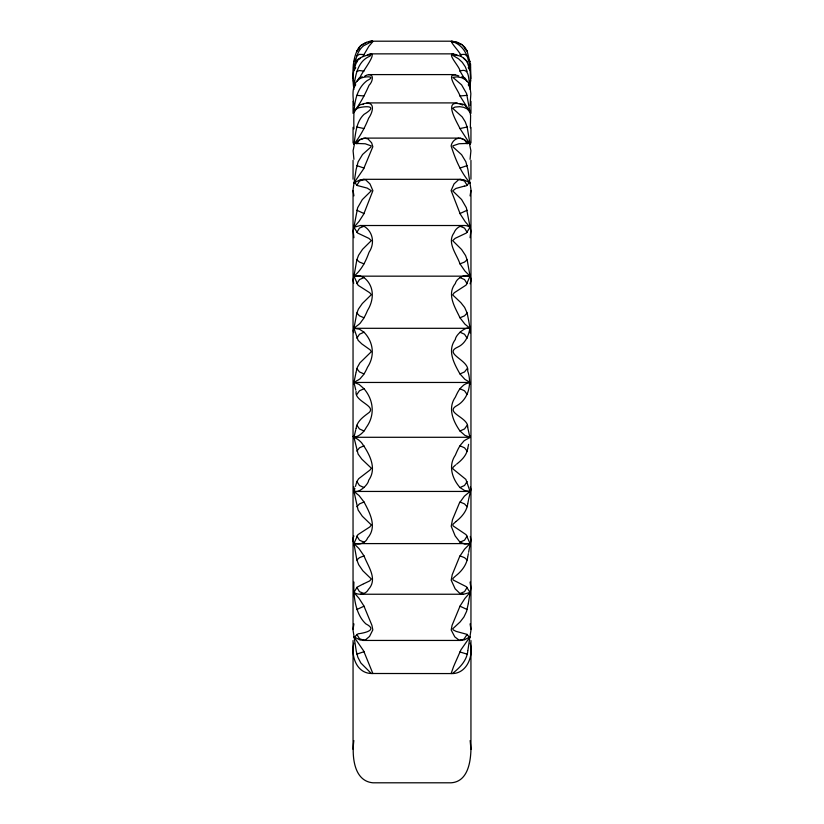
<?xml version="1.0" encoding="UTF-8"?>
<svg xmlns="http://www.w3.org/2000/svg" width="824" height="824" viewBox="0 0 824 824"><rect width="100%" height="100%" fill="white"/><g stroke="black" fill="none" stroke-linecap="round" stroke-linejoin="round"><path stroke-width="1.24" d="M470.164 643.204C473.852 656.203 466.642 674.3 451.119 673.569L371.336 673.496L360.861 663.011L357.853 657.243L356.308 651.372L353.043 630.206L353.043 189.551L356.081 169.61L358.141 161.782L362.57 154.479L370.8 147.115L371.222 145.92L365.228 143.778L354.598 143.376L353.084 150.792L353.929 159.31M470.071 159.31L470.916 150.792L469.392 143.376L459.05 143.737L452.819 145.858L453.076 146.991L461.584 154.685L465.859 161.772L467.908 169.548L470.957 189.551L470.957 630.206L467.908 650.198M451.119 673.569L453.478 666.874M461.1 56.444C461.934 53.241 443.982 36.524 455.157 42.467M470.947 640.557L470.947 749.356C470.617 762.664 467.527 781.739 451.119 782.8L372.891 782.8C353.063 780.987 351.972 754.506 353.846 740.56M353.053 629.258L353.929 623.881M470.947 190.488L470.071 195.865M470.834 79.022L470.504 67.949L469.309 65.673M354.691 65.673L353.496 67.949L353.166 79.022M470.731 80.206L469.989 84.769M470.535 78.713L470.463 64.396L467.136 51.067L464.963 47.473L461.934 44.599L457.444 42.323L452.819 41.581L454.096 41.602M372.881 41.581L368.792 46.391L362.879 56.475M353.929 128.915C353.63 113.228 352.744 91.186 367.216 80.536C378.02 75.427 361.973 76.21 359.316 79.155C350.931 84.718 352.981 96.985 353.929 105.441M358.007 140.904L353.939 144.179C355.7 133.921 355.886 122.096 363.992 114.392C380.667 104.339 361.993 106.255 356.287 108.614M451.119 41.53L453.663 41.571M355.618 85.047L353.939 87.056C355.329 75.478 357.544 61.223 369.852 56.197C374.889 52.252 354.907 57.762 356.699 62.191C352.301 70.411 352.569 80.515 353.929 89.456M355.618 67.908L353.939 70.112C355.432 61.543 356.256 51.49 363.703 45.691C381.522 37.142 362.097 42.374 359.037 47.473M353.929 237.703L353.146 231.091L357.637 207.751L362.303 199.614L371.336 190.735L367.216 188.109L357.204 185.482L355.268 183.268L353.939 182.949L363.59 168.92L372.839 146.734L371.634 142.83L367.937 138.885L364.579 138.123L359.964 139.699M470.071 582.053L470.916 587.893L468.609 601.644M358.883 47.668C352.94 56.65 352.796 68.392 353.465 78.713M468.526 602.128L468.269 603.59M468.609 552.286L470.916 540.256L470.329 536.476M468.176 604.074L466.58 611.377L463.922 617.011L460.194 621.852L452.695 628.846L453.375 630L456.197 631.411L466.961 634.346L468.815 636.54L470.061 636.798L460.956 649.806L454.498 664.432M470.329 127.792L470.617 115.638L466.58 93.534L461.584 84.862L452.901 77.394L457.032 76.848L461.605 77.672L465.272 79.578L468.444 82.822L470.061 87.056L470.854 93.751L470.071 105.441M468.351 553.687L467.867 556.303M467.816 650.692C467.043 660.415 459.771 667.801 452.706 673.311M467.733 557.024C466.745 564.677 461.78 571.135 455.857 575.78M468.609 499.416L470.916 489.415L470.329 487.108M467.816 503.443L468.444 500.292M470.071 81.37L470.329 80.062M469.979 437.678L467.733 427.656M467.733 503.907C466.765 511.23 461.636 517.101 456.022 521.499M470.071 89.456C471.143 73.305 471.627 48.142 452.685 41.674M356.081 372.191L357.317 367.391L359.903 362.879L371.315 351.714L370.192 349.881L361.777 343.886L358.1 340.302L353.939 328.302L356.864 313.007L358.419 309.103L362.303 303.541L371.336 294.662L369.677 292.705L358.1 285.289L353.939 276.164L356.864 259.776L358.574 255.255L362.57 249.291L371.336 240.618L368.967 238.414L357.616 233.027L353.939 227.311L359.048 221.378L363.734 214.106L372.891 190.674L369.986 183.948L365.691 179.869L360.397 179.653L353.939 182.949M467.774 448.256L468.609 444.342M467.733 448.472C466.796 455.167 461.708 460.194 456.609 464.149M355.947 372.829L353.939 382.46L355.803 390.133M353.836 643.204C350.808 655.533 356.236 673.146 371.336 673.496M356.123 428.284C357.091 420.879 363.868 416.481 369.317 412.34C375.929 405.655 354.062 401.206 356.123 391.462M356.03 428.676L355.896 429.242M355.669 430.169L354.021 436.978M467.682 427.46C469.062 417.346 443.209 412.639 457.444 405.315C468.918 398.456 472.039 382.995 467.682 371.058C469.886 360.294 442.972 353.918 457.444 347.264C465.375 343.752 468.702 335.78 469.979 327.849M356.864 185.318L359.47 181.084L364.012 179.375M467.136 634.429L464.015 639.053L461.739 640.124L459.123 640.186L454.776 636.859L451.212 630.03L452.067 625.334L460.122 605.918L464.891 598.471L470.061 592.446L466.353 586.709L453.076 579.962L452.819 578.592L455.178 576.337M356.864 143.829L359.47 139.72L364.012 138.205M356.864 232.337L359.47 228.094L364.012 226.219C373.19 231.822 374.93 243.564 369.09 252.196M467.136 587.409L464.53 591.663L459.988 593.527L455.147 588.82L451.212 580.23L452.211 574.73L459.699 556.437L464.54 549.196L470.061 543.593L466.116 534.683L452.912 525.774L452.994 524.239L455.857 521.644M356.864 283.724L359.47 279.573L364.012 277.585C374.642 286.165 374.168 299.781 367.535 310.432C365.877 314.304 364.156 318.239 361.406 321.473C359.449 325.727 351.343 327.313 353.671 332.639M467.136 536.022L464.53 540.184L459.988 542.161L455.147 535.909L451.212 526.248L452.489 519.625L459.411 503.021L464.396 496.161L470.061 491.444L465.859 479.393L452.839 468.815L452.994 467.332L455.682 464.88M356.864 108.892L359.47 104.998L364.012 103.721M355.494 486.366L356.864 481.525L358.728 478.682L370.028 470.02L371.336 468.197L361.777 459.112L358.1 454.055L353.939 437.287L353.043 436.493L353.929 435.731M354.876 488.467L353.939 491.444L358.1 510.005L362.292 516.205L371.315 524.929L369.852 526.917L357.884 534.683L353.939 543.593L356.864 559.98L358.667 564.677L362.838 570.764L371.315 578.984L369.677 580.92L363.405 583.938M356.864 338.221L359.47 334.256L364.012 332.206C373.509 342.053 375.044 355.906 367.535 367.195C365.897 370.81 364.136 374.498 361.262 377.32C360.088 380.41 352.126 381.574 353.929 384.025M467.136 481.535L464.53 485.491L459.988 487.54C452.088 478.538 448.091 465.766 455.342 455.178C457.269 450.687 459.184 445.99 462.686 442.478C463.871 439.367 471.864 438.183 470.071 435.731M356.864 81.37L358.986 78.136L362.261 76.797M356.864 394.48L359.47 390.803L364.012 388.743C373.777 400.155 375.136 415.286 366.309 427.399C364.702 430.53 362.385 433.3 359.388 435.175C357.338 437.019 351.467 436.895 356.637 438.615C358.481 439.717 360.088 441.17 361.561 442.735C369.049 453.21 377.505 468.073 368.647 480.31C368.215 486.191 352.023 498.366 353.929 486.799M467.136 425.277L464.53 428.943L459.988 431.003C453.087 421.116 447.514 408.179 455.342 397.168C457.196 393.12 459.123 388.835 462.686 385.993C464.025 384.077 472.09 380.863 470.071 384.025M356.864 61.934L358.141 59.75L360.531 58.308M353.939 111.951L355.947 109.046L353.939 111.951L355.618 110.2M470.071 237.703L470.854 231.091L466.353 207.741L461.584 199.501L452.685 190.869L455.857 188.469L464.293 186.121M353.929 582.053C353.238 595.546 355.247 614.096 365.866 623.881C376.887 629.515 367.164 632.286 360.479 633.471M468.568 320.124L467.136 313.007L464.633 307.434L460.904 302.696L452.706 294.93L454.209 292.788L466.116 285.063L470.061 276.164L467.187 260.024L465.57 255.553L461.584 249.497L452.675 240.649L455.178 238.332L466.353 233.037L470.061 227.311L465.241 221.749L460.266 214.096L451.119 190.56L454.034 183.907L458.546 179.766L463.685 179.683L470.061 182.949C460.832 172.412 455.301 159.073 451.119 145.941C452.046 140.132 458.762 135.703 463.974 139.668M356.864 451.119L359.47 447.823L364.012 445.805M467.136 368.637L464.53 371.933L459.988 373.942C454.065 363.559 446.979 350.602 455.342 339.467C455.579 333.699 472.08 321.319 470.071 332.947M368.792 252.958C365.65 261.661 361.283 270.251 353.939 276.164L353.043 280.047L353.671 283.271M454.312 664.875L453.663 666.441M356.864 506.739L359.47 503.907L364.012 501.981C369.924 512.991 377.464 526.969 367.535 538.113C364.939 545.756 348.645 546.971 353.929 535.981M467.136 313.007L464.53 315.839L459.988 317.776C455.033 307.259 446.474 294.405 455.342 283.507C457.166 275.36 475.118 270.519 470.071 283.775M364.579 103.464C376.074 101.228 372.644 112.661 368.647 118.182C364.97 127.483 360.17 136.331 353.939 144.179M459.844 651.959L467.136 654.143M366.258 75.272C374.693 72.172 373.118 81.483 369.09 85.243C365.547 93.184 361.643 100.981 356.637 108.119M362.848 584.175L357.122 587.151L353.939 592.446L359.048 598.379L363.878 605.918L371.923 625.323L372.808 629.907L369.533 636.437L365.31 640.042L360.109 640.011L353.939 636.798L363.6 650.836L372.891 673.569M367.37 54.94C381.502 48.595 360.088 74.139 359.964 77.878M467.136 259.776L464.53 262.073L459.988 263.865C456.774 254.163 446.649 242.853 454.034 232.79C456.445 226.394 464.19 223.211 470.061 227.311M356.864 559.98L359.47 557.673L364.012 555.881C367.875 566.181 378.072 579.014 368.493 589.335C365.743 594.65 358.708 595.567 353.939 592.446M356.864 55.878L359.47 54.343L364.012 54.58M355.618 67.64L353.939 70.112M355.618 84.615L353.939 87.056M353.939 61.532L355.618 59.184M464.468 186.08C467.363 186.749 467.651 182.794 470.061 182.949M359.903 633.594C356.761 633.09 356.287 636.808 353.939 636.798M467.136 210.233L459.988 213.56M356.864 609.523L364.012 606.196M356.864 71.451L359.47 70.545L364.012 71.101M368.792 42.508L371.923 41.2L452.005 41.2M470.061 636.798L464.54 639.805L459.988 640.372M364.579 76.344L365.691 75.581M354.959 65.457L355.546 65.106M358.697 140.451L359.676 139.864M467.136 165.603L459.988 168.086M356.864 654.143L364.012 651.671M356.864 95.347L364.012 95.965M363.024 104.246L363.734 103.865M353.939 227.311L360.253 225.518L463.407 225.518M470.061 592.446L463.685 594.238L360.541 594.238M359.47 48.369L356.864 51.067L360.861 45.557L366.515 42.333M370.285 41.591L371.779 41.21M460.956 104.236C442.22 98.633 457.104 122.292 459.988 128.565L467.136 126.999L470.061 144.179L465.941 140.873M458.834 75.921C442.375 70.195 458.813 90.753 459.988 95.965L467.136 95.347M456.475 54.837C443.322 50.192 460.276 67.001 459.988 71.101C470.514 66.929 468.084 81.226 470.061 87.056L468.362 85.026M459.988 54.58L464.53 54.343L467.136 55.878M370.357 41.571L371.284 41.602M459.988 103.721L462.913 104.133L465.014 105.39L470.061 111.951L467.682 109.489M370.285 53.859L453.293 53.859M368.493 74.593L455.528 74.593M366.814 102.907L457.145 102.907M365.135 138.102L458.834 138.102M362.879 179.313L461.1 179.302M353.939 437.287L470.061 437.287L464.891 435.35L459.988 431.003M362.879 640.444L461.1 640.444M371.923 41.2L372.881 41.499L372.139 41.21M459.988 138.205L464.53 139.72L467.136 143.829M360.541 225.518L364.012 226.219M463.407 594.238L459.988 593.527M356.864 126.999L364.012 128.565M459.988 179.375L464.53 181.084L467.136 185.318M364.012 640.372L359.47 638.662L356.864 634.429M459.988 226.219L464.53 228.094L467.136 232.337M364.012 593.527L359.47 591.663L356.864 587.409M459.988 277.585L464.53 279.563L467.136 283.724M364.012 542.161L359.47 540.184L356.864 536.022M461.739 76.797L465.014 78.136L467.136 81.37M459.988 332.206L464.53 334.256L467.136 338.221M364.012 487.54L359.47 485.491L356.864 481.525M455.126 41.746L462.243 44.836L467.136 51.067L464.53 48.369M459.988 388.743L464.53 390.803L467.136 394.48M364.012 431.003L359.47 428.943L356.864 425.266M364.012 373.942L359.47 371.923L356.864 368.637M459.988 445.805L464.53 447.823L467.136 451.119M364.012 317.776L359.47 315.839L356.864 313.007M459.988 501.981L464.53 503.907L467.136 506.739M364.012 263.865L359.47 262.073L356.864 259.776M459.988 555.881L464.53 557.673L467.136 559.98M364.012 168.086L356.864 165.603M364.012 213.56L356.864 210.233M459.988 606.196L467.136 609.513M463.469 58.308L466.775 61.017L470.061 70.112L468.362 67.877M468.454 65.106L469.041 65.457M464.252 139.822L465.241 140.41M461.821 104.73L462.408 105.091M467.136 108.892L463.737 107.326L459.823 106.677L455.013 107.069L452.675 108.284L462.243 116.967L465.272 121.87L467.136 126.999M456.877 55.115L457.547 55.641M364.012 277.585L359.388 275.7L353.939 276.164L470.061 276.164L464.891 270.993L459.988 263.865M459.988 542.161L464.891 544.087L470.061 543.593L353.939 543.593L359.048 548.681L364.012 555.881M364.012 332.206L359.388 329.147L353.939 328.302L470.061 328.302L464.891 324.12L459.988 317.776M459.988 487.54L464.891 490.713L470.061 491.444L353.939 491.444L359.048 495.564L364.012 501.981M470.061 144.179L459.988 128.565M364.012 388.743L359.048 384.365L353.939 382.46L470.061 382.46L464.891 379.359L459.988 373.942M470.061 111.951L459.988 95.965M468.362 59.153L470.061 61.532M470.061 87.056L468.362 84.584M470.061 70.112L468.362 67.609M464.54 78.692L459.988 71.101M467.136 61.934L464.468 58.628L460.915 56.341L456.609 55.084L452.695 55.249L458.659 58.906L462.243 62.294L465.272 66.754L467.136 71.451M353.929 195.865L353.053 190.488M470.071 623.881L470.947 629.258M354.011 84.769L353.269 80.206M470.154 740.56L470.947 749.356M353.671 80.062L353.929 81.37M468.609 320.34L469.824 326.922M470.947 101.259L470.947 113.372M470.947 127.308L470.947 142.995M470.947 160.33L470.947 179.199M470.504 63.685L470.504 67.949M353.496 63.685L353.496 67.949M353.053 101.259L353.053 113.372M353.053 127.308L353.053 142.995M353.053 160.33L353.053 179.199M353.053 640.557L353.053 749.356"/></g></svg>
